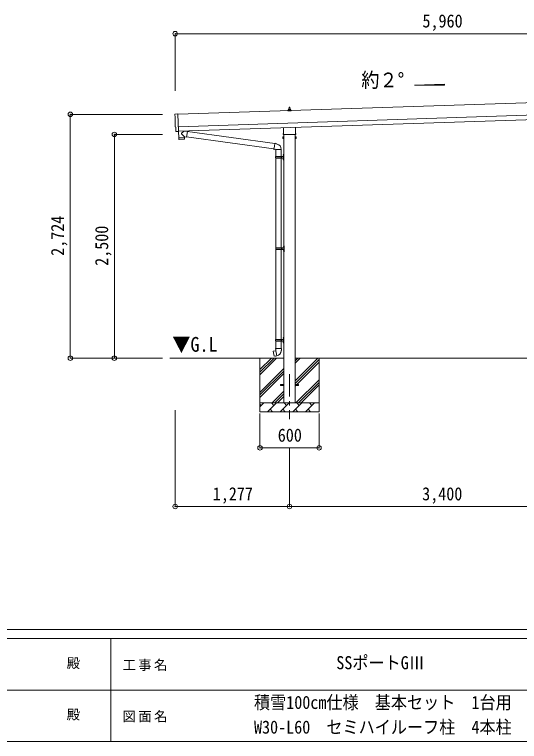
# Model space of a CAD drawing. Units: millimetres at full size, sheet at 1:50. Extents: x -14053 to 14053, y -9700 to 9700.
# Drawn here: x -1822 to 3816, y -9700 to -1577 of the extents above; entities that cross this region are included whole.
import ezdxf
from ezdxf.enums import TextEntityAlignment as Align

# ---------------------------------------------------------------- set-up
doc = ezdxf.new("R2010")
doc.units = ezdxf.units.MM
doc.header["$LTSCALE"] = 50
doc.header["$PDMODE"] = 32
doc.header["$PDSIZE"] = 50
doc.linetypes.add('CHAIN1', pattern=[8, 5, -1, 1, -1])
for name, color, linetype, lineweight in [('0-0_0', 7, 'Continuous', 9), ('0-1_Defpoints', 4, 'Continuous', 9), ('0-2_TEXT1', 7, 'Continuous', 9), ('0-4_OTH_LINE', 7, 'CHAIN1', 9), ('0-6_PARTS1', 6, 'Continuous', 9), ('0-7_PARTS2', 4, 'Continuous', 9), ('0-F', 6, 'Continuous', 9), ('F-0', 7, 'Continuous', 9)]:
    doc.layers.add(name, color=color, linetype=linetype, lineweight=lineweight)
doc.styles.add('ＭＳ ゴシック', font='')
doc.styles.get('ＭＳ ゴシック').set_extended_font_data('MS Gothic')

msp = doc.modelspace()

# ---------------------------------------------------------------- linework, layer by layer
at = {"layer": '0-0_0'}
for p, q in [((1186.05, -5416.95), (-87.91, -5416.95)), ((918.55, -5416.95), (918.55, -6016.95)), ((918.55, -5602), (1103.6, -5416.95)), ((918.55, -5573.72), (1075.31, -5416.95)), ((918.55, -5545.43), (1047.03, -5416.95)), ((1311.05, -5672.05), (1566.14, -5416.95)), ((1311.05, -5474.06), (1368.15, -5416.95)), ((1311.05, -5445.77), (1339.87, -5416.95)), ((4586.05, -5416.95), (1311.05, -5416.95)), ((1311.05, -5700.33), (1578.55, -5432.83)), ((1578.55, -5416.95), (1578.55, -6016.95)), ((1311.05, -5728.62), (1578.55, -5461.12)), ((918.55, -5799.99), (1186.05, -5532.49)), ((918.55, -5828.27), (1186.05, -5560.77)), ((918.55, -5856.56), (1186.05, -5589.06)), ((1320.7, -5916.95), (1578.55, -5659.11)), ((1348.99, -5916.95), (1578.55, -5687.39)), ((1377.27, -5916.95), (1578.55, -5715.68)), ((1056.14, -5916.95), (1186.05, -5787.05)), ((1084.43, -5916.95), (1186.05, -5815.33)), ((1112.71, -5916.95), (1186.05, -5843.62)), ((918.55, -5916.95), (1578.55, -5916.95)), ((918.55, -5959.84), (961.44, -5916.95)), ((1002.86, -6016.95), (1102.86, -5916.95)), ((1074.31, -5945.5), (1045.75, -5916.95)), ((1144.28, -6016.95), (1244.28, -5916.95)), ((1215.73, -5945.5), (1187.18, -5916.95)), ((1285.7, -6016.95), (1385.7, -5916.95)), ((1357.15, -5945.5), (1328.6, -5916.95)), ((1427.12, -6016.95), (1527.12, -5916.95)), ((1498.57, -5945.5), (1470.02, -5916.95)), ((1575.26, -5916.95), (1578.55, -5913.67)), ((932.89, -5945.5), (918.55, -5931.16)), ((1031.41, -5988.4), (1059.97, -6016.95)), ((1172.84, -5988.4), (1201.39, -6016.95)), ((1314.26, -5988.4), (1342.81, -6016.95)), ((1455.68, -5988.4), (1484.23, -6016.95)), ((1578.55, -6016.95), (918.55, -6016.95))]:
    msp.add_line(p, q, dxfattribs=at)
at = {"layer": '0-1_Defpoints'}
for p, q in [((5895.91, -2495.34), (2.9, -2691.77)), ((7.56, -2831.69), (5900.58, -2635.26)), ((1230.3, -2653.19), (1230.3, -2645.47)), ((1266.8, -2653.19), (1230.3, -2653.19)), ((1230.68, -2644.69), (1266.41, -2644.69)), ((1231.06, -2644.5), (1237.78, -2642.87)), ((1238.16, -2642.69), (1258.93, -2642.69)), ((1238.55, -2641.9), (1238.55, -2637.69)), ((1239.55, -2637.69), (1257.55, -2637.69)), ((1242.55, -2637.69), (1243.27, -2614.16)), ((1244.27, -2613.19), (1252.82, -2613.19)), ((1253.82, -2614.16), (1254.55, -2637.69)), ((1258.55, -2641.9), (1258.55, -2637.69)), ((1266.03, -2644.5), (1259.31, -2642.87)), ((1266.8, -2653.19), (1266.8, -2645.47)), ((9.23, -2881.66), (5902.24, -2685.23)), ((1180.25, -2907.18), (1180.25, -2842.63)), ((1316.85, -2838.08), (1316.85, -2907.18)), ((-10.27, -2886.08), (-17.19, -2885.95)), ((9.32, -2884.43), (9.36, -2885.43)), ((1178.55, -2915.95), (1178.55, -2910.45)), ((1316.48, -2919.45), (1180.61, -2919.45)), ((1186.05, -2919.45), (1186.05, -5916.95)), ((1311.05, -5916.95), (1311.05, -2919.45)), ((1318.55, -2910.45), (1318.55, -2915.95)), ((1174.55, -2945.45), (1175.31, -2944.13)), ((1174.55, -2945.45), (1174.55, -2962.45)), ((1174.55, -2962.45), (1175.31, -2963.76)), ((1181.55, -2949.04), (1175.31, -2949.04)), ((1181.55, -2958.86), (1175.31, -2958.86)), ((1181.55, -2963.76), (1175.31, -2963.76)), ((1184.05, -2963.15), (1181.55, -2963.15)), ((1313.05, -2963.15), (1315.55, -2963.15)), ((1315.55, -2949.04), (1321.79, -2949.04)), ((1315.55, -2958.86), (1321.79, -2958.86)), ((1315.55, -2963.76), (1321.79, -2963.76)), ((1322.55, -2945.45), (1321.79, -2944.13)), ((1322.55, -2962.45), (1321.79, -2963.76)), ((1322.55, -2945.45), (1322.55, -2962.45)), ((1148.55, -5712.45), (1186.05, -5712.45)), ((1148.55, -5721.45), (1148.55, -5712.45)), ((1148.55, -5721.45), (1186.05, -5721.45)), ((1311.05, -5712.45), (1348.55, -5712.45)), ((1311.05, -5721.45), (1348.55, -5721.45)), ((1348.55, -5721.45), (1348.55, -5712.45))]:
    msp.add_line(p, q, dxfattribs=at)
for points in [[(-28.77, -2689.39), (2.73, -2686.68), (9.32, -2884.43)], [(-20.13, -2883.06), (-21.7, -2836.05), (-22.3, -2836.07)], [(-9.53, -2885.79), (-8.89, -2885.13), (9.36, -2885.43)], [(1181.55, -2963.76), (1181.55, -2944.13), (1175.31, -2944.13)], [(1181.55, -2963.15), (1181.55, -2944.75), (1184.05, -2944.75)], [(1315.55, -2963.15), (1315.55, -2944.75), (1313.05, -2944.75)], [(1315.55, -2963.76), (1315.55, -2944.13), (1321.79, -2944.13)]]:
    msp.add_lwpolyline(points, dxfattribs=at)
for points in [[(1184.05, -2964.45), (1184.05, -2943.45), (1186.05, -2943.45), (1186.05, -2964.45)], [(1313.05, -2964.45), (1313.05, -2943.45), (1311.05, -2943.45), (1311.05, -2964.45)]]:
    msp.add_lwpolyline(points, close=True, dxfattribs=at)
for centre, radius, start, end in [((1231.3, -2645.47), 1, 103.62699, 180), ((1237.55, -2641.9), 1, 283.62699, 0), ((1242.63, -2638.32), 4.13, 90, 171.17633), ((1239.55, -2638.69), 1, 90, 180), ((1244.27, -2614.19), 1, 90, 178.60509), ((1251.88, -2637.69), 4.83, 133.60282, 180), ((1245.21, -2637.69), 4.83, 0, 46.39718), ((1252.82, -2614.19), 1, 1.39491, 90), ((1254.46, -2638.32), 4.13, 8.82367, 90), ((1257.55, -2638.69), 1, 0, 90), ((1259.55, -2641.9), 1, 180, 256.37301), ((1265.8, -2645.47), 1, 0, 76.37301), ((1182.55, -2910.45), 4, 125.09963, 180), ((1182.55, -2915.95), 4, 180, 194.47751), ((1182.55, -2915.95), 4, 194.47751, 241.04498), ((1314.55, -2915.95), 4, 298.95502, 345.52249), ((1314.55, -2910.45), 4, 0, 54.90037), ((1314.55, -2915.95), 4, 345.52249, 0), ((1178.89, -2946.59), 4.34, 145.61575, 214.38425), ((1190.79, -2953.95), 16.24, 162.41205, 197.58795), ((1178.89, -2961.31), 4.34, 145.61575, 214.38425), ((1318.2, -2946.59), 4.34, 325.61575, 34.38425), ((1306.31, -2953.95), 16.24, 342.41205, 17.58795), ((1318.2, -2961.31), 4.34, 325.61575, 34.38425)]:
    msp.add_arc(centre, radius, start, end, dxfattribs=at)
for centre, major_axis, ratio, start_param, end_param in [((-28.51, -2692.38), (-3, -0.1), 0.99863, 4.7647489, 6.2979817), ((-4789.38, -2921.54), (4760.73, 158.69), 0.99863, 6.2686928, 6.2979817), ((-22.44, -2831.68), (-4.4, -0.15), 0.99863, 6.2686928, 7.8539816), ((-17.13, -2882.95), (-2.11, -2.14), 0.9974, 5.5252311, 7.0411395), ((-10.24, -2885.08), (-0.704, -0.714), 0.9974, 0.7579542, 1.5707963)]:
    msp.add_ellipse(centre, major_axis=major_axis, ratio=ratio, start_param=start_param, end_param=end_param, dxfattribs=at)
at = {"layer": '0-2_TEXT1'}
for p, q in [((74.89, -2942.49), (43.4, -2909.98)), ((70.65, -2879.62), (43.43, -2902.65)), ((108.34, -2882.91), (82.42, -2879.22)), ((108.34, -2882.91), (99.37, -2945.97)), ((108.57, -2884.81), (1084.68, -3020.2)), ((11.36, -2957.63), (12.03, -2970.67)), ((72.63, -2971.6), (15.12, -2973.52)), ((15.83, -2956.49), (15.88, -2957.48)), ((70.8, -2954.65), (70.81, -2955.65)), ((74.89, -2942.49), (99.37, -2945.97)), ((74.89, -2942.49), (75.29, -2954.5)), ((99.14, -2944.07), (1074.26, -3079.3)), ((1073.93, -3081.11), (1079.47, -3049.75)), ((1073.93, -3081.11), (1074.33, -3083.37)), ((1073.93, -3081.11), (1079.09, -3081.93)), ((1074.33, -3083.37), (1077.89, -3083.99)), ((1077.89, -3083.99), (1079.09, -3081.93)), ((1079.09, -3081.93), (1093.69, -3084.24)), ((1085, -3018.38), (1079.47, -3049.75)), ((1085, -3018.38), (1086.14, -3016.4)), ((1086.14, -3016.4), (1089.7, -3017.03)), ((1089.7, -3017.03), (1090.12, -3019.38)), ((1093.69, -3084.24), (1095.9, -3083.26)), ((1156.19, -3083.65), (1095.01, -3083.65)), ((1096.05, -3083.65), (1096.05, -3162.95)), ((1104.63, -3022.2), (1106.32, -3023.83)), ((1106.32, -3023.83), (1108.43, -3024.28)), ((1156.05, -3083.65), (1156.05, -3162.95)), ((1093.05, -3164.95), (1143.38, -3164.95)), ((1094.05, -3162.95), (1180.05, -3162.95)), ((1094.05, -3162.95), (1094.05, -3164.95)), ((1153.05, -3162.95), (1153.05, -3167.45)), ((1153.05, -3167.45), (1155.05, -3167.45)), ((1155.05, -3167.45), (1155.05, -3171.95)), ((1161.05, -3162.95), (1161.05, -3171.95)), ((1161.05, -3167.45), (1164.05, -3167.45)), ((1164.05, -3167.45), (1164.05, -3171.95)), ((1179.74, -3145.8), (1181.79, -3146.8)), ((1181.01, -3143.8), (1181.65, -3143.8)), ((1181.01, -3143.8), (1181.01, -3152.1)), ((1181.01, -3152.1), (1181.65, -3152.1)), ((1181.65, -3143.8), (1181.65, -3152.1)), ((1181.65, -3143.8), (1182.05, -3144.2)), ((1181.65, -3152.1), (1182.05, -3151.7)), ((1181.79, -3146.8), (1182.4, -3147.95)), ((1182.05, -3139.95), (1185.05, -3138.45)), ((1182.05, -3139.95), (1182.05, -3171.95)), ((1182.05, -3144.2), (1182.05, -3151.7)), ((1185.05, -3138.45), (1185.05, -3171.95)), ((1185.05, -3138.45), (1186.05, -3138.45)), ((1186.05, -3138.45), (1186.05, -3171.95)), ((1093.05, -3178.95), (1143.38, -3178.95)), ((1094.05, -3180.95), (1094.05, -3178.95)), ((1094.05, -3180.95), (1180.05, -3180.95)), ((1096.05, -3180.95), (1096.05, -4185.45)), ((1153.05, -3180.95), (1153.05, -3176.45)), ((1153.05, -3176.45), (1155.05, -3176.45)), ((1155.05, -3176.45), (1155.05, -3171.95)), ((1156.05, -3180.95), (1156.05, -4185.45)), ((1161.05, -3180.95), (1161.05, -3171.95)), ((1161.05, -3176.45), (1164.05, -3176.45)), ((1164.05, -3176.45), (1164.05, -3171.95)), ((1179.74, -3193.8), (1181.79, -3194.8)), ((1181.01, -3191.8), (1181.65, -3191.8)), ((1181.01, -3191.8), (1181.01, -3200.1)), ((1181.01, -3200.1), (1181.65, -3200.1)), ((1181.65, -3191.8), (1181.65, -3200.1)), ((1181.65, -3191.8), (1182.05, -3192.2)), ((1181.65, -3200.1), (1182.05, -3199.7)), ((1181.79, -3194.8), (1182.4, -3195.95)), ((1182.05, -3203.95), (1182.05, -3171.95)), ((1182.05, -3192.2), (1182.05, -3199.7)), ((1182.05, -3203.95), (1185.05, -3205.45)), ((1185.05, -3205.45), (1185.05, -3171.95)), ((1185.05, -3205.45), (1186.05, -3205.45)), ((1186.05, -3205.45), (1186.05, -3171.95)), ((1095.55, -4187.45), (1145.88, -4187.45)), ((1095.55, -4201.45), (1145.88, -4201.45)), ((1096.05, -4203.44), (1096.05, -5207.95)), ((1096.55, -4185.45), (1182.55, -4185.45)), ((1096.55, -4185.45), (1096.55, -4187.45)), ((1096.55, -4203.45), (1096.55, -4201.45)), ((1096.55, -4203.45), (1182.55, -4203.45)), ((1155.55, -4185.45), (1155.55, -4189.95)), ((1155.55, -4189.95), (1157.55, -4189.95)), ((1155.55, -4203.45), (1155.55, -4198.95)), ((1155.55, -4198.95), (1157.55, -4198.95)), ((1156.05, -4203.44), (1156.05, -5207.95)), ((1157.55, -4189.95), (1157.55, -4194.45)), ((1157.55, -4198.95), (1157.55, -4194.45)), ((1163.55, -4185.45), (1163.55, -4194.45)), ((1163.55, -4189.95), (1166.55, -4189.95)), ((1163.55, -4203.45), (1163.55, -4194.45)), ((1163.55, -4198.95), (1166.55, -4198.95)), ((1166.55, -4189.95), (1166.55, -4194.45)), ((1166.55, -4198.95), (1166.55, -4194.45)), ((1182.24, -4168.3), (1184.29, -4169.3)), ((1182.24, -4216.3), (1184.29, -4217.3)), ((1183.51, -4166.3), (1184.15, -4166.3)), ((1183.51, -4166.3), (1183.51, -4174.6)), ((1183.51, -4174.6), (1184.15, -4174.6)), ((1183.51, -4214.3), (1184.15, -4214.3)), ((1183.51, -4214.3), (1183.51, -4222.6)), ((1183.51, -4222.6), (1184.15, -4222.6)), ((1184.15, -4166.3), (1184.15, -4174.6)), ((1184.15, -4166.3), (1184.55, -4166.7)), ((1184.15, -4174.6), (1184.55, -4174.2)), ((1184.15, -4214.3), (1184.15, -4222.6)), ((1184.15, -4214.3), (1184.55, -4214.7)), ((1184.15, -4222.6), (1184.55, -4222.2)), ((1184.29, -4169.3), (1184.9, -4170.45)), ((1184.29, -4217.3), (1184.9, -4218.45)), ((1184.55, -4162.45), (1187.55, -4160.95)), ((1184.55, -4162.45), (1184.55, -4194.45)), ((1184.55, -4166.7), (1184.55, -4174.2)), ((1184.55, -4226.45), (1184.55, -4194.45)), ((1184.55, -4214.7), (1184.55, -4222.2)), ((1187.55, -4160.95), (1187.55, -4194.45)), ((1187.55, -4160.95), (1188.55, -4160.95)), ((1187.55, -4227.95), (1187.55, -4194.45)), ((1188.55, -4160.95), (1188.55, -4194.45)), ((1188.55, -4227.95), (1188.55, -4194.45)), ((1184.55, -4226.45), (1187.55, -4227.95)), ((1187.55, -4227.95), (1188.55, -4227.95)), ((1179.74, -5190.8), (1181.79, -5191.8)), ((1181.01, -5188.8), (1181.65, -5188.8)), ((1181.01, -5188.8), (1181.01, -5197.1)), ((1181.01, -5197.1), (1181.65, -5197.1)), ((1181.65, -5188.8), (1181.65, -5197.1)), ((1181.65, -5188.8), (1182.05, -5189.2)), ((1181.65, -5197.1), (1182.05, -5196.7)), ((1181.79, -5191.8), (1182.4, -5192.95)), ((1182.05, -5184.95), (1185.05, -5183.45)), ((1182.05, -5184.95), (1182.05, -5216.95)), ((1182.05, -5189.2), (1182.05, -5196.7)), ((1185.05, -5183.45), (1185.05, -5216.95)), ((1185.05, -5183.45), (1186.05, -5183.45)), ((1186.05, -5183.45), (1186.05, -5216.95)), ((1093.05, -5209.95), (1143.38, -5209.95)), ((1093.05, -5223.95), (1143.38, -5223.95)), ((1094.05, -5207.95), (1180.05, -5207.95)), ((1094.05, -5207.95), (1094.05, -5209.95)), ((1094.05, -5225.95), (1094.05, -5223.95)), ((1094.05, -5225.95), (1180.05, -5225.95)), ((1096.05, -5225.95), (1096.05, -5310.88)), ((1153.05, -5207.95), (1153.05, -5212.45)), ((1153.05, -5212.45), (1155.05, -5212.45)), ((1153.05, -5225.95), (1153.05, -5221.45)), ((1153.05, -5221.45), (1155.05, -5221.45)), ((1155.05, -5212.45), (1155.05, -5216.95)), ((1155.05, -5221.45), (1155.05, -5216.95)), ((1156.05, -5225.95), (1156.05, -5310.88)), ((1161.05, -5207.95), (1161.05, -5216.95)), ((1161.05, -5212.45), (1164.05, -5212.45)), ((1161.05, -5225.95), (1161.05, -5216.95)), ((1161.05, -5221.45), (1164.05, -5221.45)), ((1164.05, -5212.45), (1164.05, -5216.95)), ((1164.05, -5221.45), (1164.05, -5216.95)), ((1179.74, -5238.8), (1181.79, -5239.8)), ((1181.01, -5236.8), (1181.65, -5236.8)), ((1181.01, -5236.8), (1181.01, -5245.1)), ((1181.01, -5245.1), (1181.65, -5245.1)), ((1181.65, -5236.8), (1181.65, -5245.1)), ((1181.65, -5236.8), (1182.05, -5237.2)), ((1181.65, -5245.1), (1182.05, -5244.7)), ((1181.79, -5239.8), (1182.4, -5240.95)), ((1182.05, -5248.95), (1182.05, -5216.95)), ((1182.05, -5237.2), (1182.05, -5244.7)), ((1182.05, -5248.95), (1185.05, -5250.45)), ((1185.05, -5250.45), (1185.05, -5216.95)), ((1185.05, -5250.45), (1186.05, -5250.45)), ((1186.05, -5250.45), (1186.05, -5216.95)), ((1067.59, -5339.33), (1066.78, -5340.5)), ((1066.78, -5340.5), (1076.4, -5395.06)), ((1095.45, -5334.08), (1067.59, -5339.33)), ((1080.33, -5336.72), (1080.12, -5336.97)), ((1094.2, -5310.88), (1092.05, -5311.66)), ((1092.05, -5311.66), (1092.05, -5315.28)), ((1092.05, -5315.28), (1094.29, -5316.09)), ((1094.2, -5310.88), (1126.05, -5310.88)), ((1094.2, -5310.88), (1094.29, -5316.09)), ((1094.29, -5316.09), (1094.55, -5330.88)), ((1094.55, -5330.88), (1095.9, -5332.88)), ((1105.81, -5391.37), (1095.68, -5333.9)), ((1095.7, -5333.08), (1095.7, -5333.78)), ((1095.9, -5332.88), (1095.86, -5332.88)), ((1157.9, -5310.88), (1126.05, -5310.88)), ((1156.23, -5332.82), (1156.16, -5334.98)), ((1157.55, -5330.88), (1156.23, -5332.82)), ((1160.05, -5315.28), (1157.8, -5316.09)), ((1157.9, -5310.88), (1160.05, -5311.66)), ((1160.05, -5311.66), (1160.05, -5315.28)), ((1090.42, -5393.97), (1090.14, -5393.81)), ((1106.11, -5392.14), (1105.87, -5391.47))]:
    msp.add_line(p, q, dxfattribs=at)
for points in [[(8.96, -2885.43), (11.33, -2956.64), (75.29, -2954.5)], [(75.53, -2968.56), (75.33, -2955.5), (11.36, -2957.63)], [(1085, -3018.38), (1090.12, -3019.38), (1104.63, -3022.2)], [(1179.74, -3150.1), (1181.79, -3149.1), (1182.4, -3147.95)], [(1179.74, -3198.1), (1181.79, -3197.1), (1182.4, -3195.95)], [(1182.24, -4172.6), (1184.29, -4171.6), (1184.9, -4170.45)], [(1182.24, -4220.6), (1184.29, -4219.6), (1184.9, -4218.45)], [(1179.74, -5195.1), (1181.79, -5194.1), (1182.4, -5192.95)], [(1179.74, -5243.1), (1181.79, -5242.1), (1182.4, -5240.95)], [(1082.57, -5336.51), (1082.29, -5336.35), (1080.33, -5336.72)], [(1157.9, -5310.88), (1157.8, -5316.09), (1157.55, -5330.88)], [(1105.54, -5391.28), (1077.56, -5395.88), (1076.4, -5395.06)], [(1092.61, -5393.41), (1092.39, -5393.64), (1090.42, -5393.97)]]:
    msp.add_lwpolyline(points, dxfattribs=at)
for centre, radius, start, end in [((46.82, -2906.33), 5, 132.56466, 226.88314), ((15.02, -2970.52), 3, 182.90915, 271.95747), ((72.53, -2968.6), 3, 271.90915, 0.90915), ((1095.9, -3083.26), 60.3, 359.62495, 78), ((1141.8, -3171.95), 49.25, 171.82876, 180.00002), ((1143.38, -3162.95), 2, 270, 359.99998), ((1185.34, -3147.95), 6, 136.21765, 223.78235), ((1180.05, -3160.95), 2, 270, 359.99998), ((1141.8, -3171.95), 49.25, 180.00002, 188.17127), ((1143.38, -3180.95), 2, 0.00005, 90.00004), ((1185.34, -3195.95), 6, 136.21765, 223.78235), ((1180.05, -3182.95), 2, 0.00005, 90.00004), ((1144.3, -4194.45), 49.25, 171.82876, 180.00002), ((1144.3, -4194.45), 49.25, 180.00002, 188.17127), ((1145.88, -4185.45), 2, 270, 359.99998), ((1145.88, -4203.45), 2, 0.00005, 90.00004), ((1187.84, -4170.45), 6, 136.21765, 223.78235), ((1187.84, -4218.45), 6, 136.21765, 223.78235), ((1182.55, -4183.45), 2, 270, 359.99998), ((1182.55, -4205.45), 2, 0.00005, 90.00004), ((1185.34, -5192.95), 6, 136.21765, 223.78235), ((1141.8, -5216.95), 49.25, 171.82876, 180.00002), ((1141.8, -5216.95), 49.25, 180.00002, 188.17127), ((1143.38, -5207.95), 2, 270, 359.99998), ((1143.38, -5225.95), 2, 0.00005, 90.00004), ((1185.34, -5240.95), 6, 136.21765, 223.78235), ((1180.05, -5205.95), 2, 270, 359.99998), ((1180.05, -5227.95), 2, 0.00005, 90.00004), ((1095.4, -5333.78), 0.3, 280.66842, 0), ((1095.9, -5333.08), 0.2, 100, 180), ((1095.9, -5332.88), 60.3, 279.96938, 358), ((1105.59, -5391.58), 0.3, 20, 99.33158), ((1106.3, -5392.07), 0.2, 200, 279.96938)]:
    msp.add_arc(centre, radius, start, end, dxfattribs=at)
at = {"layer": '0-4_OTH_LINE'}
msp.add_line((1248.55, -5596.95), (1248.55, -6096.95), dxfattribs=at)
at = {"layer": '0-6_PARTS1'}
for p, q in [((-28.4, -1791.22), (-28.4, -2431.02)), ((-1199.8, -2692.97), (-168.54, -2692.97)), ((-707.32, -2916.95), (-168.54, -2916.95)), ((-1199.8, -5416.95), (-168.54, -5416.95)), ((-707.32, -5416.95), (-168.54, -5416.95)), ((-28.5, -7074.78), (-28.5, -5999.41)), ((918.55, -6419.25), (918.55, -6035.68)), ((1578.55, -6419.25), (1578.55, -6035.68)), ((918.55, -6419.25), (1578.55, -6419.25)), ((1248.55, -7074.78), (1248.55, -6419.25)), ((1248.55, -7074.78), (1248.55, -6419.25))]:
    msp.add_line(p, q, dxfattribs=at)
for p in [(-28.4, -1791.22), (-1199.8, -2692.97), (-707.32, -2916.95), (-1199.8, -5416.95), (-707.32, -5416.95), (918.55, -6419.25), (1578.55, -6419.25), (-28.5, -7074.78), (1248.55, -7074.78)]:
    msp.add_point(p, dxfattribs=at)
at = {"layer": '0-7_PARTS2'}
for p, q in [((2643.23, -2366.76), (2979.23, -2354.35)), ((2979.23, -2354.35), (2979.23, -2366.76)), ((2979.23, -2366.76), (2643.23, -2366.76))]:
    msp.add_line(p, q, dxfattribs=at)
at = {"layer": '0-F'}
for p, q in [((-28.4, -1791.22), (5931.56, -1791.22)), ((-1199.8, -5416.95), (-1199.8, -2692.97)), ((-707.32, -5416.95), (-707.32, -2916.95)), ((1248.55, -7074.78), (-28.5, -7074.78)), ((1248.55, -7074.78), (4648.55, -7074.78))]:
    msp.add_line(p, q, dxfattribs=at)
at = {"layer": 'F-0', "color": 5, "lineweight": 5}
for p, q in [((-14053.43, -8450), (13346.57, -8450)), ((-14053.43, -8550), (8901.98, -8550)), ((-748.03, -8550), (-748.03, -9700)), ((-5748.03, -9125), (4501.97, -9125)), ((-14053.43, -9700), (13346.57, -9700))]:
    msp.add_line(p, q, dxfattribs=at)

# ---------------------------------------------------------------- texts
at = {"layer": '0-0_0', "style": 'ＭＳ ゴシック', "width": 0.9}
msp.add_text('▼G.L', height=165, dxfattribs=at).set_placement((-60.19, -5394.73), align=Align.BOTTOM_LEFT)
at = {"layer": '0-6_PARTS1', "color": 7, "style": 'ＭＳ ゴシック', "width": 0.9}
for s, p in [('5,960', (2732.83, -1766.22)), ('600', (1117.3, -6394.25)), ('1,277', (391.27, -7049.78)), ('3,400', (2729.8, -7049.78))]:
    msp.add_text(s, height=146.6, dxfattribs=at).set_placement(p, align=Align.BOTTOM_LEFT)
for s, p in [('2,724', (-1224.8, -4273.71)), ('2,500', (-732.32, -4385.7))]:
    msp.add_text(s, height=146.6, rotation=90, dxfattribs=at).set_placement(p, align=Align.BOTTOM_LEFT)
at = {"layer": '0-7_PARTS2', "color": 7, "style": 'ＭＳ ゴシック', "width": 0.9}
msp.add_text('約２°', height=165, dxfattribs=at).set_placement((2050.45, -2440.63), align=Align.BOTTOM_LEFT)
at = {"layer": 'F-0', "style": 'ＭＳ ゴシック'}
for p in [(-1240.88, -8912.5), (-1240.88, -9487.5)]:
    msp.add_text('殿', height=110, dxfattribs=at).set_placement(p, align=Align.BOTTOM_LEFT)
at = {"layer": 'F-0', "style": 'ＭＳ ゴシック', "width": 0.9}
for s, p in [('SSポートGⅢ', (1770.72, -8937.5)), ('積雪100cm仕様\u3000基本セット\u30001台用', (851.97, -9380.76)), ('W30-L60\u3000セミハイルーフ柱\u30004本柱', (851.97, -9656.45))]:
    msp.add_text(s, height=146.6, dxfattribs=at).set_placement(p, align=Align.BOTTOM_LEFT)
at = {"layer": 'F-0', "char_height": 110, "attachment_point": 7, "style": 'ＭＳ ゴシック'}
for s, insert in [('\\T1.17;工事名', (-616.19, -8912.5)), ('\\T1.17;図面名', (-616.19, -9487.5))]:
    msp.add_mtext(s, dxfattribs=dict(at, insert=insert))

doc.saveas('drawing.dxf')
